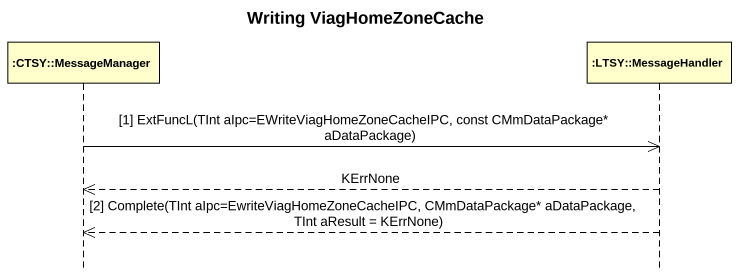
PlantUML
@startuml
title Writing ViagHomeZoneCache
hide footbox
participant ":CTSY::MessageManager" as CTSY_MessageManager
participant ":LTSY::MessageHandler" as LTSY_MessageHandler

CTSY_MessageManager ->> LTSY_MessageHandler : [1] ExtFuncL(TInt aIpc=EWriteViagHomeZoneCacheIPC, const CMmDataPackage* aDataPackage)
LTSY_MessageHandler -->> CTSY_MessageManager : KErrNone
LTSY_MessageHandler -->> CTSY_MessageManager : [2] Complete(TInt aIpc=EwriteViagHomeZoneCacheIPC, CMmDataPackage* aDataPackage, TInt aResult = KErrNone)
@enduml
